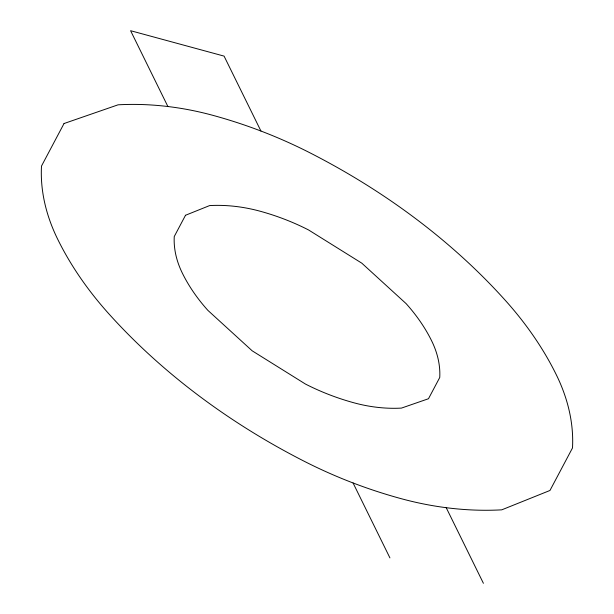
<?xml version="1.0" encoding="UTF-8"?>
<svg xmlns="http://www.w3.org/2000/svg" width="614" height="614" viewBox="0 0 614 614"><rect width="100%" height="100%" fill="white"/><g stroke="black" fill="none" stroke-linecap="round" stroke-linejoin="round"><path stroke-width="0.92" d="M260.935 131.035L224.079 56.112L130.59 30.7L167.883 106.521M446.117 507.479L483.41 583.3M353.065 482.965L389.921 557.888M64.033 123.529L41.499 166.049A231.555 164.874 19.7 0 0 57.693 239.237A362.659 258.218 19.7 0 0 108.824 313.785A547.872 390.105 19.7 0 0 303.938 461.122A362.659 258.218 19.7 0 0 401.303 498.706A245.876 175.067 19.7 0 0 501.768 509.835L549.967 490.471L572.501 447.951A231.555 164.874 19.7 0 0 556.307 374.763A362.659 258.218 19.7 0 0 505.176 300.215A547.872 390.105 19.7 0 0 310.062 152.878A362.659 258.218 19.7 0 0 212.697 115.294A231.555 164.874 19.7 0 0 118.08 104.817L64.033 123.529M185.512 215.268L174.253 236.528A115.777 82.437 19.7 0 0 182.343 273.123A181.33 129.109 19.7 0 0 207.908 310.392L252.193 350.824L305.473 384.065A181.33 129.109 19.7 0 0 354.148 402.853A115.777 82.437 19.7 0 0 401.456 408.095L428.488 398.732L439.747 377.48A115.777 82.437 19.7 0 0 431.657 340.877A181.33 129.109 19.7 0 0 406.092 303.608L361.807 263.176L308.527 229.935A181.33 129.109 19.7 0 0 259.852 211.147A122.938 87.533 19.7 0 0 209.62 205.583L185.512 215.268"/></g></svg>
